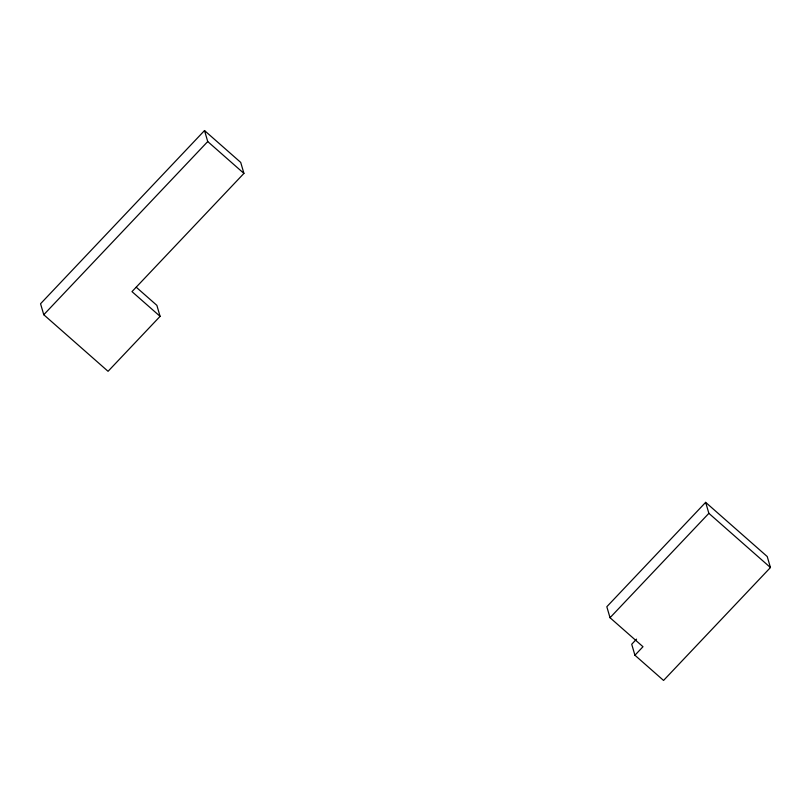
<?xml version="1.0" encoding="UTF-8"?>
<svg xmlns="http://www.w3.org/2000/svg" width="811" height="811" viewBox="0 0 811 811"><rect width="100%" height="100%" fill="white"/><g stroke="black" fill="none" stroke-linecap="round" stroke-linejoin="round"><path stroke-width="1.22" d="M160.091 316.351L131.99 291.625L243.929 173.402L240.715 162.413L204.514 130.561L40.55 303.75L43.764 314.729L108.056 371.306L160.091 316.351L156.878 305.362L136.268 287.236M43.764 314.729L207.728 141.55L204.514 130.561M705.651 502.354L606.821 606.729L610.034 617.718L642.991 646.722L634.922 655.237L663.56 680.439L770.45 567.538L767.236 556.549L705.651 502.354L708.865 513.333L770.45 567.538M610.034 617.718L708.865 513.333M636.554 639.139L631.718 644.258L634.922 655.237M207.728 141.55L243.929 173.402"/></g></svg>
